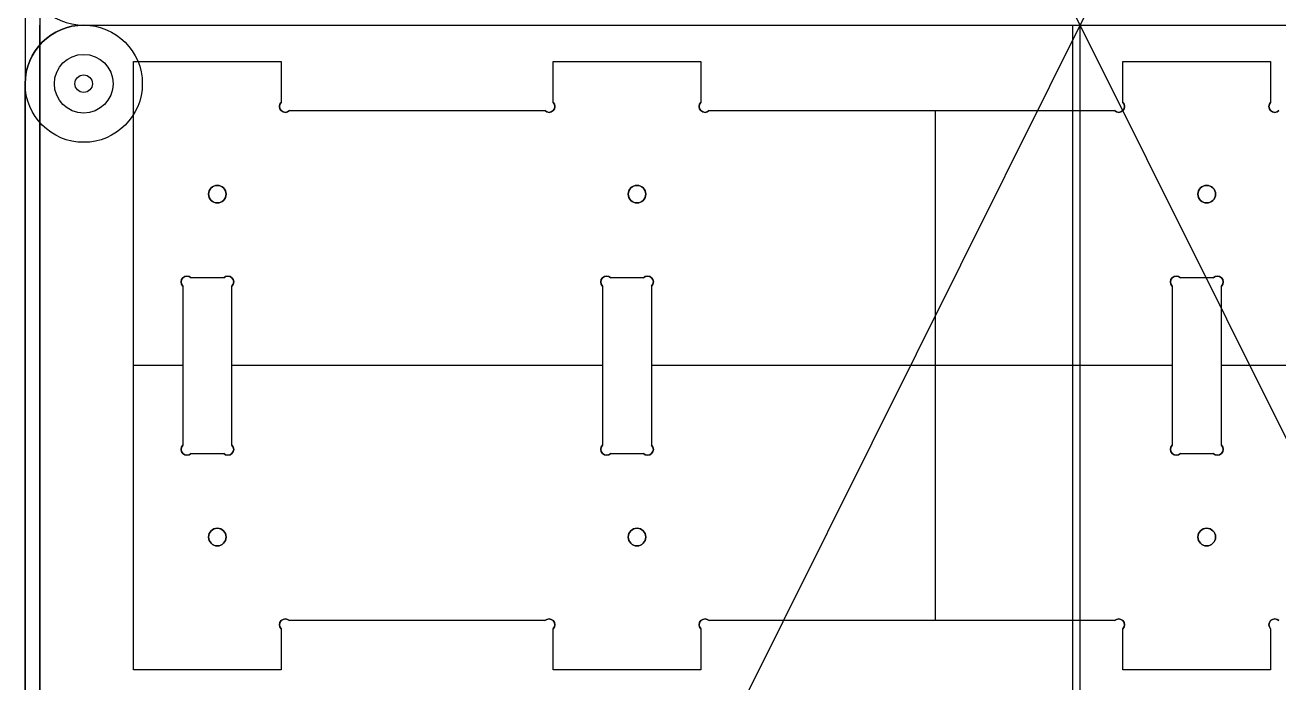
# Model space of a CAD drawing. Header units: millimetres. Extents: x -18.2 to 17.6, y -35.5 to 36.
# Drawn here: x -18.2 to 3.19, y -10.96 to 0.26 of the extents above; entities that cross this region are included whole.
import ezdxf

# ---------------------------------------------------------------- set-up
doc = ezdxf.new("R2010")
doc.units = ezdxf.units.MM
doc.layers.get('0').update_dxf_attribs({"color": 18, "true_color": 0x000000})
doc.layers.add('Standard', color=18, linetype='Continuous', true_color=0x000000)

msp = doc.modelspace()

# ---------------------------------------------------------------- linework, layer by layer
at = {"color": 0, "linetype": 'ByBlock', "lineweight": -2}
for p, q in [((-0.324, -35.49, 2.862), (-0.324, 0.26, 2.862)), ((-0.324, -35.49, 3.702), (-0.324, 0.26, 3.702)), ((-17.906, -0.033, 2.862), (-17.906, -0.033, 3.702)), ((-16.349, -0.36, 3.282), (-13.829, -0.36, 3.282)), ((-16.349, -10.74, 3.282), (-16.349, -0.36, 3.282)), ((-15.089, -0.36, 3.702), (-15.089, -0.36, 2.862)), ((-13.829, -0.36, 3.282), (-13.829, -1.059, 3.282)), ((-9.189, -0.36, 3.282), (-6.669, -0.36, 3.282)), ((-9.189, -1.059, 3.282), (-9.189, -0.36, 3.282)), ((-7.929, -0.36, 3.702), (-7.929, -0.36, 2.862)), ((-6.669, -0.36, 3.282), (-6.669, -1.059, 3.282)), ((0.531, -0.36, 3.282), (3.051, -0.36, 3.282)), ((0.531, -1.059, 3.282), (0.531, -0.36, 3.282)), ((1.791, -0.36, 3.702), (1.791, -0.36, 2.862)), ((3.051, -0.36, 3.282), (3.051, -1.059, 3.282)), ((-17.199, -0.59, 2.862), (-17.199, -0.59, 3.702)), ((-18.199, -0.74, 2.862), (-18.199, -0.74, 3.702)), ((-18.199, -0.74, 3.282), (-18.199, -34.49, 3.282)), ((-17.349, -0.74, 2.862), (-17.349, -0.74, 3.702)), ((-17.049, -0.74, 2.862), (-17.049, -0.74, 3.702)), ((-13.829, -0.709, 3.702), (-13.829, -0.709, 2.862)), ((-9.189, -0.709, 3.702), (-9.189, -0.709, 2.862)), ((-6.669, -0.709, 3.702), (-6.669, -0.709, 2.862)), ((0.531, -0.709, 3.702), (0.531, -0.709, 2.862)), ((3.051, -0.709, 3.702), (3.051, -0.709, 2.862)), ((-17.199, -0.89, 2.862), (-17.199, -0.89, 3.702)), ((-13.829, -1.059, 3.702), (-13.829, -1.059, 2.862)), ((-9.189, -1.059, 2.862), (-9.189, -1.059, 3.702)), ((-6.669, -1.059, 3.702), (-6.669, -1.059, 2.862)), ((0.531, -1.059, 2.862), (0.531, -1.059, 3.702)), ((3.051, -1.059, 3.702), (3.051, -1.059, 2.862)), ((-13.858, -1.129, 3.702), (-13.858, -1.129, 2.862)), ((-13.758, -1.229, 3.702), (-13.758, -1.229, 2.862)), ((-13.688, -1.2, 3.282), (-9.33, -1.2, 3.282)), ((-11.509, -1.2, 3.702), (-11.509, -1.2, 2.862)), ((-9.33, -1.2, 3.702), (-9.33, -1.2, 2.862)), ((-9.26, -1.229, 3.702), (-9.26, -1.229, 2.862)), ((-9.16, -1.129, 3.702), (-9.16, -1.129, 2.862)), ((-6.698, -1.129, 3.702), (-6.698, -1.129, 2.862)), ((-6.598, -1.229, 3.702), (-6.598, -1.229, 2.862)), ((-6.528, -1.2, 3.282), (0.39, -1.2, 3.282)), ((-3.069, -1.2, 3.702), (-3.069, -1.2, 2.862)), ((-2.669, -9.9, 2.862), (-2.669, -1.2, 2.862)), ((-2.669, -9.9, 3.702), (-2.669, -1.2, 3.702)), ((0.39, -1.2, 3.702), (0.39, -1.2, 2.862)), ((0.46, -1.229, 3.702), (0.46, -1.229, 2.862)), ((0.56, -1.129, 3.702), (0.56, -1.129, 2.862)), ((3.022, -1.129, 3.702), (3.022, -1.129, 2.862)), ((3.122, -1.229, 3.702), (3.122, -1.229, 2.862)), ((-14.919, -2.475, 3.702), (-14.919, -2.475, 2.862)), ((-7.759, -2.475, 3.702), (-7.759, -2.475, 2.862)), ((1.961, -2.475, 3.702), (1.961, -2.475, 2.862)), ((-15.069, -2.625, 3.702), (-15.069, -2.625, 2.862)), ((-14.919, -2.775, 3.702), (-14.919, -2.775, 2.862)), ((-14.769, -2.625, 3.702), (-14.769, -2.625, 2.862)), ((-7.909, -2.625, 3.702), (-7.909, -2.625, 2.862)), ((-7.759, -2.775, 3.702), (-7.759, -2.775, 2.862)), ((-7.609, -2.625, 3.702), (-7.609, -2.625, 2.862)), ((1.811, -2.625, 3.702), (1.811, -2.625, 2.862)), ((1.961, -2.775, 3.702), (1.961, -2.775, 2.862)), ((2.111, -2.625, 3.702), (2.111, -2.625, 2.862)), ((-15.438, -4.021, 3.702), (-15.438, -4.021, 2.862)), ((-14.81, -4.05, 3.282), (-15.368, -4.05, 3.282)), ((-15.089, -4.05, 3.702), (-15.089, -4.05, 2.862)), ((-14.74, -4.021, 3.702), (-14.74, -4.021, 2.862)), ((-8.278, -4.021, 3.702), (-8.278, -4.021, 2.862)), ((-7.65, -4.05, 3.282), (-8.208, -4.05, 3.282)), ((-7.929, -4.05, 3.702), (-7.929, -4.05, 2.862)), ((-7.58, -4.021, 3.702), (-7.58, -4.021, 2.862)), ((1.442, -4.021, 3.702), (1.442, -4.021, 2.862)), ((2.07, -4.05, 3.282), (1.512, -4.05, 3.282)), ((1.791, -4.05, 3.702), (1.791, -4.05, 2.862)), ((2.07, -4.05, 2.862), (2.07, -4.05, 3.702)), ((2.14, -4.021, 3.702), (2.14, -4.021, 2.862)), ((-15.538, -4.121, 3.702), (-15.538, -4.121, 2.862)), ((-15.509, -4.191, 2.862), (-15.509, -4.191, 3.702)), ((-15.509, -4.191, 3.282), (-15.509, -6.909, 3.282)), ((-14.669, -4.191, 3.702), (-14.669, -4.191, 2.862)), ((-14.669, -6.909, 3.282), (-14.669, -4.191, 3.282)), ((-14.64, -4.121, 3.702), (-14.64, -4.121, 2.862)), ((-8.378, -4.121, 3.702), (-8.378, -4.121, 2.862)), ((-8.349, -4.191, 3.282), (-8.349, -6.909, 3.282)), ((-7.509, -6.909, 3.282), (-7.509, -4.191, 3.282)), ((-7.48, -4.121, 3.702), (-7.48, -4.121, 2.862)), ((1.342, -4.121, 3.702), (1.342, -4.121, 2.862)), ((1.371, -4.191, 3.282), (1.371, -6.909, 3.282)), ((2.211, -4.191, 3.702), (2.211, -4.191, 2.862)), ((2.211, -6.909, 3.282), (2.211, -4.191, 3.282)), ((2.24, -4.121, 3.702), (2.24, -4.121, 2.862)), ((-15.509, -5.55, 2.862), (-16.349, -5.55, 2.862)), ((-15.509, -5.55, 3.702), (-16.349, -5.55, 3.702)), ((-16.349, -5.55, 3.702), (-16.349, -5.55, 2.862)), ((-15.509, -5.55, 3.702), (-15.509, -5.55, 2.862)), ((-8.349, -5.55, 2.862), (-14.669, -5.55, 2.862)), ((-8.349, -5.55, 3.702), (-14.669, -5.55, 3.702)), ((-14.669, -5.55, 3.702), (-14.669, -5.55, 2.862)), ((-8.349, -5.55, 3.702), (-8.349, -5.55, 2.862)), ((1.371, -5.55, 2.862), (-7.509, -5.55, 2.862)), ((1.371, -5.55, 3.702), (-7.509, -5.55, 3.702)), ((-7.509, -5.55, 3.702), (-7.509, -5.55, 2.862)), ((1.371, -5.55, 3.702), (1.371, -5.55, 2.862)), ((7.993, -5.55, 2.862), (2.211, -5.55, 2.862)), ((7.993, -5.55, 3.702), (2.211, -5.55, 3.702)), ((2.211, -5.55, 3.702), (2.211, -5.55, 2.862)), ((-15.538, -6.979, 3.702), (-15.538, -6.979, 2.862)), ((-15.368, -7.05, 3.282), (-14.81, -7.05, 3.282)), ((-15.089, -7.05, 3.702), (-15.089, -7.05, 2.862)), ((-14.669, -6.909, 2.862), (-14.669, -6.909, 3.702)), ((-14.64, -6.979, 3.702), (-14.64, -6.979, 2.862)), ((-8.378, -6.979, 3.702), (-8.378, -6.979, 2.862)), ((-8.208, -7.05, 3.282), (-7.65, -7.05, 3.282)), ((-7.929, -7.05, 3.702), (-7.929, -7.05, 2.862)), ((-7.48, -6.979, 3.702), (-7.48, -6.979, 2.862)), ((1.342, -6.979, 3.702), (1.342, -6.979, 2.862)), ((1.512, -7.05, 2.862), (1.512, -7.05, 3.702)), ((1.512, -7.05, 3.282), (2.07, -7.05, 3.282)), ((1.791, -7.05, 3.702), (1.791, -7.05, 2.862)), ((2.211, -6.909, 2.862), (2.211, -6.909, 3.702)), ((2.24, -6.979, 3.702), (2.24, -6.979, 2.862)), ((-15.438, -7.079, 3.702), (-15.438, -7.079, 2.862)), ((-14.74, -7.079, 3.702), (-14.74, -7.079, 2.862)), ((-8.278, -7.079, 3.702), (-8.278, -7.079, 2.862)), ((-7.58, -7.079, 3.702), (-7.58, -7.079, 2.862)), ((1.442, -7.079, 3.702), (1.442, -7.079, 2.862)), ((2.14, -7.079, 3.702), (2.14, -7.079, 2.862)), ((-14.919, -8.325, 3.702), (-14.919, -8.325, 2.862)), ((-7.759, -8.325, 3.702), (-7.759, -8.325, 2.862)), ((1.961, -8.325, 3.702), (1.961, -8.325, 2.862)), ((-15.069, -8.475, 3.702), (-15.069, -8.475, 2.862)), ((-14.769, -8.475, 3.702), (-14.769, -8.475, 2.862)), ((-7.909, -8.475, 3.702), (-7.909, -8.475, 2.862)), ((-7.609, -8.475, 3.702), (-7.609, -8.475, 2.862)), ((1.811, -8.475, 3.702), (1.811, -8.475, 2.862)), ((2.111, -8.475, 3.702), (2.111, -8.475, 2.862)), ((-14.919, -8.625, 3.702), (-14.919, -8.625, 2.862)), ((-7.759, -8.625, 3.702), (-7.759, -8.625, 2.862)), ((1.961, -8.625, 3.702), (1.961, -8.625, 2.862)), ((-13.858, -9.971, 3.702), (-13.858, -9.971, 2.862)), ((-13.829, -10.041, 2.862), (-13.829, -10.041, 3.702)), ((-13.829, -10.041, 3.282), (-13.829, -10.74, 3.282)), ((-13.758, -9.871, 3.702), (-13.758, -9.871, 2.862)), ((-9.33, -9.9, 3.282), (-13.688, -9.9, 3.282)), ((-11.509, -9.9, 3.702), (-11.509, -9.9, 2.862)), ((-9.26, -9.871, 3.702), (-9.26, -9.871, 2.862)), ((-9.189, -10.041, 3.702), (-9.189, -10.041, 2.862)), ((-9.189, -10.74, 3.282), (-9.189, -10.041, 3.282)), ((-9.16, -9.971, 3.702), (-9.16, -9.971, 2.862)), ((-6.698, -9.971, 3.702), (-6.698, -9.971, 2.862)), ((-6.669, -10.041, 2.862), (-6.669, -10.041, 3.702)), ((-6.669, -10.041, 3.282), (-6.669, -10.74, 3.282)), ((-6.598, -9.871, 3.702), (-6.598, -9.871, 2.862)), ((0.39, -9.9, 3.282), (-6.528, -9.9, 3.282)), ((-3.069, -9.9, 3.702), (-3.069, -9.9, 2.862)), ((0.46, -9.871, 3.702), (0.46, -9.871, 2.862)), ((0.531, -10.041, 3.702), (0.531, -10.041, 2.862)), ((0.531, -10.74, 3.282), (0.531, -10.041, 3.282)), ((0.56, -9.971, 3.702), (0.56, -9.971, 2.862)), ((3.022, -9.971, 3.702), (3.022, -9.971, 2.862)), ((3.051, -10.041, 2.862), (3.051, -10.041, 3.702)), ((3.051, -10.041, 3.282), (3.051, -10.74, 3.282)), ((3.122, -9.871, 3.702), (3.122, -9.871, 2.862)), ((-13.829, -10.391, 3.702), (-13.829, -10.391, 2.862)), ((-9.189, -10.391, 3.702), (-9.189, -10.391, 2.862)), ((-6.669, -10.391, 3.702), (-6.669, -10.391, 2.862)), ((0.531, -10.391, 3.702), (0.531, -10.391, 2.862)), ((3.051, -10.391, 3.702), (3.051, -10.391, 2.862)), ((-13.829, -10.74, 3.282), (-16.349, -10.74, 3.282)), ((-15.089, -10.74, 3.702), (-15.089, -10.74, 2.862)), ((-6.669, -10.74, 3.282), (-9.189, -10.74, 3.282)), ((-7.929, -10.74, 3.702), (-7.929, -10.74, 2.862)), ((3.051, -10.74, 3.282), (0.531, -10.74, 3.282)), ((1.791, -10.74, 3.702), (1.791, -10.74, 2.862))]:
    msp.add_line(p, q, dxfattribs=at)
msp.add_circle((-17.199, -0.74, 3.282), 0.15, dxfattribs=at)
at = {"color": 0, "linetype": 'ByBlock', "lineweight": -2, "extrusion": (0, 0, -1)}
for centre in [(14.919, -2.625, -3.282), (7.759, -2.625, -3.282), (-1.961, -2.625, -3.282), (14.919, -8.475, -3.282), (7.759, -8.475, -3.282), (-1.961, -8.475, -3.282)]:
    msp.add_circle(centre, 0.15, dxfattribs=at)
for centre, radius, start, end in [((17.199, -0.74, -3.702), 1, 0, 90), ((17.199, -0.74, -3.702), 0.15, 0, 180), ((17.199, -0.74, -2.862), 0.15, 0, 180), ((17.199, -0.74, -2.862), 0.15, 180, 0), ((17.199, -0.74, -3.702), 0.15, 180, 0), ((13.758, -1.129, -3.282), 0.1, 225, 45), ((9.26, -1.129, -3.282), 0.1, 135, 315), ((6.598, -1.129, -3.282), 0.1, 225, 45), ((-0.46, -1.129, -3.282), 0.1, 135, 315), ((-3.122, -1.129, -3.282), 0.1, 225, 45), ((14.919, -2.625, -2.862), 0.15, 360, 180), ((7.759, -2.625, -2.862), 0.15, 360, 180), ((-1.961, -2.625, -2.862), 0.15, 360, 180), ((14.919, -2.625, -2.862), 0.15, 180, 360), ((7.759, -2.625, -2.862), 0.15, 180, 360), ((-1.961, -2.625, -2.862), 0.15, 180, 360), ((15.438, -4.121, -3.282), 0.1, 315, 135), ((14.74, -4.121, -3.282), 0.1, 45, 225), ((8.278, -4.121, -3.282), 0.1, 315, 135), ((7.58, -4.121, -3.282), 0.1, 45, 225), ((-1.442, -4.121, -3.282), 0.1, 315, 135), ((-2.14, -4.121, -3.282), 0.1, 45, 225), ((15.438, -6.979, -3.282), 0.1, 225, 45), ((14.74, -6.979, -3.282), 0.1, 135, 315), ((8.278, -6.979, -3.282), 0.1, 225, 45), ((7.58, -6.979, -3.282), 0.1, 135, 315), ((-1.442, -6.979, -3.282), 0.1, 225, 45), ((-2.14, -6.979, -3.282), 0.1, 135, 315), ((14.919, -8.475, -2.862), 0.15, 0, 180), ((7.759, -8.475, -2.862), 0.15, 0, 180), ((-1.961, -8.475, -2.862), 0.15, 0, 180), ((14.919, -8.475, -2.862), 0.15, 180, 0), ((7.759, -8.475, -2.862), 0.15, 180, 0), ((-1.961, -8.475, -2.862), 0.15, 180, 0), ((13.758, -9.971, -3.282), 0.1, 315, 135), ((9.26, -9.971, -3.282), 0.1, 45, 225), ((6.598, -9.971, -3.282), 0.1, 315, 135), ((-0.46, -9.971, -3.282), 0.1, 45, 225), ((-3.122, -9.971, -3.282), 0.1, 315, 135)]:
    msp.add_arc(centre, radius, start, end, dxfattribs=at)
at = {"color": 0, "linetype": 'ByBlock', "lineweight": -2}
for centre, radius, start, end in [((-17.199, -0.74, 2.862), 1, 90, 180), ((-17.199, -0.74, 3.282), 1, 90, 180), ((-13.758, -1.129, 2.862), 0.1, 135, 315), ((-13.758, -1.129, 3.702), 0.1, 135, 315), ((-9.26, -1.129, 2.862), 0.1, 225, 45), ((-9.26, -1.129, 3.702), 0.1, 225, 45), ((-6.598, -1.129, 2.862), 0.1, 135, 315), ((-6.598, -1.129, 3.702), 0.1, 135, 315), ((0.46, -1.129, 2.862), 0.1, 225, 45), ((0.46, -1.129, 3.702), 0.1, 225, 45), ((3.122, -1.129, 2.862), 0.1, 135, 315), ((3.122, -1.129, 3.702), 0.1, 135, 315), ((-14.919, -2.625, 3.702), 0.15, 360, 180), ((-7.759, -2.625, 3.702), 0.15, 0, 180), ((1.961, -2.625, 3.702), 0.15, 0, 180), ((-14.919, -2.625, 3.702), 0.15, 180, 360), ((-7.759, -2.625, 3.702), 0.15, 180, 0), ((1.961, -2.625, 3.702), 0.15, 180, 0), ((-15.438, -4.121, 3.702), 0.1, 45, 225), ((-15.438, -4.121, 2.862), 0.1, 45, 225), ((-14.74, -4.121, 3.702), 0.1, 315, 135), ((-14.74, -4.121, 2.862), 0.1, 315, 135), ((-8.278, -4.121, 3.702), 0.1, 45, 225), ((-8.278, -4.121, 2.862), 0.1, 45, 225), ((-7.58, -4.121, 3.702), 0.1, 315, 135), ((-7.58, -4.121, 2.862), 0.1, 315, 135), ((1.442, -4.121, 3.702), 0.1, 45, 225), ((1.442, -4.121, 2.862), 0.1, 45, 225), ((2.14, -4.121, 3.702), 0.1, 315, 135), ((2.14, -4.121, 2.862), 0.1, 315, 135), ((-15.438, -6.979, 3.702), 0.1, 135, 315), ((-15.438, -6.979, 2.862), 0.1, 135, 315), ((-14.74, -6.979, 2.862), 0.1, 225, 45), ((-14.74, -6.979, 3.702), 0.1, 225, 45), ((-8.278, -6.979, 3.702), 0.1, 135, 315), ((-8.278, -6.979, 2.862), 0.1, 135, 315), ((-7.58, -6.979, 3.702), 0.1, 225, 45), ((-7.58, -6.979, 2.862), 0.1, 225, 45), ((1.442, -6.979, 3.702), 0.1, 135, 315), ((1.442, -6.979, 2.862), 0.1, 135, 315), ((2.14, -6.979, 2.862), 0.1, 225, 45), ((2.14, -6.979, 3.702), 0.1, 225, 45), ((-14.919, -8.475, 3.702), 0.15, 0, 180), ((-7.759, -8.475, 3.702), 0.15, 0, 180), ((1.961, -8.475, 3.702), 0.15, 0, 180), ((-14.919, -8.475, 3.702), 0.15, 180, 0), ((-7.759, -8.475, 3.702), 0.15, 180, 0), ((1.961, -8.475, 3.702), 0.15, 180, 0), ((-13.758, -9.971, 2.862), 0.1, 45, 225), ((-13.758, -9.971, 3.702), 0.1, 45, 225), ((-9.26, -9.971, 3.702), 0.1, 315, 135), ((-9.26, -9.971, 2.862), 0.1, 315, 135), ((-6.598, -9.971, 3.702), 0.1, 45, 225), ((-6.598, -9.971, 2.862), 0.1, 45, 225), ((0.46, -9.971, 3.702), 0.1, 315, 135), ((0.46, -9.971, 2.862), 0.1, 315, 135), ((3.122, -9.971, 3.702), 0.1, 45, 225), ((3.122, -9.971, 2.862), 0.1, 45, 225)]:
    msp.add_arc(centre, radius, start, end, dxfattribs=at)
for points in [[(-16.349, -10.74, 2.862), (-16.349, -5.55, 2.862), (-16.349, -0.36, 2.862)], [(-16.349, -0.36, 2.862), (-15.089, -0.36, 2.862), (-13.829, -0.36, 2.862)], [(-16.349, -0.36, 3.702), (-15.089, -0.36, 3.702), (-13.829, -0.36, 3.702)], [(-16.349, -10.74, 3.702), (-16.349, -5.55, 3.702), (-16.349, -0.36, 3.702)], [(-13.829, -0.36, 2.862), (-13.829, -0.709, 2.862), (-13.829, -1.059, 2.862)], [(-13.829, -0.36, 3.702), (-13.829, -0.709, 3.702), (-13.829, -1.059, 3.702)], [(-9.189, -1.059, 2.862), (-9.189, -0.709, 2.862), (-9.189, -0.36, 2.862)], [(-9.189, -0.36, 2.862), (-7.929, -0.36, 2.862), (-6.669, -0.36, 2.862)], [(-9.189, -0.36, 3.702), (-7.929, -0.36, 3.702), (-6.669, -0.36, 3.702)], [(-9.189, -1.059, 3.702), (-9.189, -0.709, 3.702), (-9.189, -0.36, 3.702)], [(-6.669, -0.36, 2.862), (-6.669, -0.709, 2.862), (-6.669, -1.059, 2.862)], [(-6.669, -0.36, 3.702), (-6.669, -0.709, 3.702), (-6.669, -1.059, 3.702)], [(0.531, -1.059, 2.862), (0.531, -0.709, 2.862), (0.531, -0.36, 2.862)], [(0.531, -0.36, 2.862), (1.791, -0.36, 2.862), (3.051, -0.36, 2.862)], [(0.531, -0.36, 3.702), (1.791, -0.36, 3.702), (3.051, -0.36, 3.702)], [(0.531, -1.059, 3.702), (0.531, -0.709, 3.702), (0.531, -0.36, 3.702)], [(3.051, -0.36, 2.862), (3.051, -0.709, 2.862), (3.051, -1.059, 2.862)], [(3.051, -0.36, 3.702), (3.051, -0.709, 3.702), (3.051, -1.059, 3.702)], [(-18.199, -0.74, 2.862), (-18.199, -17.615, 2.862), (-18.199, -34.49, 2.862)], [(-18.199, -34.49, 3.702), (-18.199, -17.615, 3.702), (-18.199, -0.74, 3.702)], [(-13.688, -1.2, 2.862), (-11.509, -1.2, 2.862), (-9.33, -1.2, 2.862)], [(-13.688, -1.2, 3.702), (-11.509, -1.2, 3.702), (-9.33, -1.2, 3.702)], [(-6.528, -1.2, 2.862), (-3.069, -1.2, 2.862), (0.39, -1.2, 2.862)], [(-6.528, -1.2, 3.702), (-3.069, -1.2, 3.702), (0.39, -1.2, 3.702)], [(-14.81, -4.05, 2.862), (-15.089, -4.05, 2.862), (-15.368, -4.05, 2.862)], [(-14.81, -4.05, 3.702), (-15.089, -4.05, 3.702), (-15.368, -4.05, 3.702)], [(-7.65, -4.05, 2.862), (-7.929, -4.05, 2.862), (-8.208, -4.05, 2.862)], [(-7.65, -4.05, 3.702), (-7.929, -4.05, 3.702), (-8.208, -4.05, 3.702)], [(2.07, -4.05, 2.862), (1.791, -4.05, 2.862), (1.512, -4.05, 2.862)], [(2.07, -4.05, 3.702), (1.791, -4.05, 3.702), (1.512, -4.05, 3.702)], [(-15.509, -4.191, 2.862), (-15.509, -5.55, 2.862), (-15.509, -6.909, 2.862)], [(-15.509, -4.191, 3.702), (-15.509, -5.55, 3.702), (-15.509, -6.909, 3.702)], [(-14.669, -6.909, 2.862), (-14.669, -5.55, 2.862), (-14.669, -4.191, 2.862)], [(-14.669, -6.909, 3.702), (-14.669, -5.55, 3.702), (-14.669, -4.191, 3.702)], [(-8.349, -4.191, 2.862), (-8.349, -5.55, 2.862), (-8.349, -6.909, 2.862)], [(-8.349, -4.191, 3.702), (-8.349, -5.55, 3.702), (-8.349, -6.909, 3.702)], [(-7.509, -6.909, 2.862), (-7.509, -5.55, 2.862), (-7.509, -4.191, 2.862)], [(-7.509, -6.909, 3.702), (-7.509, -5.55, 3.702), (-7.509, -4.191, 3.702)], [(1.371, -4.191, 2.862), (1.371, -5.55, 2.862), (1.371, -6.909, 2.862)], [(1.371, -4.191, 3.702), (1.371, -5.55, 3.702), (1.371, -6.909, 3.702)], [(2.211, -6.909, 2.862), (2.211, -5.55, 2.862), (2.211, -4.191, 2.862)], [(2.211, -6.909, 3.702), (2.211, -5.55, 3.702), (2.211, -4.191, 3.702)], [(-15.368, -7.05, 2.862), (-15.089, -7.05, 2.862), (-14.81, -7.05, 2.862)], [(-15.368, -7.05, 3.702), (-15.089, -7.05, 3.702), (-14.81, -7.05, 3.702)], [(-8.208, -7.05, 2.862), (-7.929, -7.05, 2.862), (-7.65, -7.05, 2.862)], [(-8.208, -7.05, 3.702), (-7.929, -7.05, 3.702), (-7.65, -7.05, 3.702)], [(1.512, -7.05, 2.862), (1.791, -7.05, 2.862), (2.07, -7.05, 2.862)], [(1.512, -7.05, 3.702), (1.791, -7.05, 3.702), (2.07, -7.05, 3.702)], [(-13.829, -10.041, 2.862), (-13.829, -10.391, 2.862), (-13.829, -10.74, 2.862)], [(-13.829, -10.041, 3.702), (-13.829, -10.391, 3.702), (-13.829, -10.74, 3.702)], [(-9.33, -9.9, 2.862), (-11.509, -9.9, 2.862), (-13.688, -9.9, 2.862)], [(-9.33, -9.9, 3.702), (-11.509, -9.9, 3.702), (-13.688, -9.9, 3.702)], [(-9.189, -10.74, 2.862), (-9.189, -10.391, 2.862), (-9.189, -10.041, 2.862)], [(-9.189, -10.74, 3.702), (-9.189, -10.391, 3.702), (-9.189, -10.041, 3.702)], [(-6.669, -10.041, 2.862), (-6.669, -10.391, 2.862), (-6.669, -10.74, 2.862)], [(-6.669, -10.041, 3.702), (-6.669, -10.391, 3.702), (-6.669, -10.74, 3.702)], [(0.39, -9.9, 2.862), (-3.069, -9.9, 2.862), (-6.528, -9.9, 2.862)], [(0.39, -9.9, 3.702), (-3.069, -9.9, 3.702), (-6.528, -9.9, 3.702)], [(0.531, -10.74, 2.862), (0.531, -10.391, 2.862), (0.531, -10.041, 2.862)], [(0.531, -10.74, 3.702), (0.531, -10.391, 3.702), (0.531, -10.041, 3.702)], [(3.051, -10.041, 2.862), (3.051, -10.391, 2.862), (3.051, -10.74, 2.862)], [(3.051, -10.041, 3.702), (3.051, -10.391, 3.702), (3.051, -10.74, 3.702)], [(-13.829, -10.74, 2.862), (-15.089, -10.74, 2.862), (-16.349, -10.74, 2.862)], [(-13.829, -10.74, 3.702), (-15.089, -10.74, 3.702), (-16.349, -10.74, 3.702)], [(-6.669, -10.74, 2.862), (-7.929, -10.74, 2.862), (-9.189, -10.74, 2.862)], [(-6.669, -10.74, 3.702), (-7.929, -10.74, 3.702), (-9.189, -10.74, 3.702)], [(3.051, -10.74, 2.862), (1.791, -10.74, 2.862), (0.531, -10.74, 2.862)], [(3.051, -10.74, 3.702), (1.791, -10.74, 3.702), (0.531, -10.74, 3.702)]]:
    msp.add_open_spline(points, degree=2, dxfattribs=at)
at = {"color": 0, "linetype": 'ByBlock', "lineweight": -2, "extrusion": (1, 0, 0)}
for points in [[(-16.349, -0.36, 2.862), (-16.349, -0.36, 3.282), (-16.349, -0.36, 3.702)], [(-13.829, -0.36, 2.862), (-13.829, -0.36, 3.282), (-13.829, -0.36, 3.702)], [(-9.189, -0.36, 3.702), (-9.189, -0.36, 3.282), (-9.189, -0.36, 2.862)], [(-6.669, -0.36, 2.862), (-6.669, -0.36, 3.282), (-6.669, -0.36, 3.702)], [(0.531, -0.36, 3.702), (0.531, -0.36, 3.282), (0.531, -0.36, 2.862)], [(3.051, -0.36, 2.862), (3.051, -0.36, 3.282), (3.051, -0.36, 3.702)], [(-13.688, -1.2, 2.862), (-13.688, -1.2, 3.282), (-13.688, -1.2, 3.702)], [(-6.528, -1.2, 2.862), (-6.528, -1.2, 3.282), (-6.528, -1.2, 3.702)], [(-15.368, -4.05, 3.702), (-15.368, -4.05, 3.282), (-15.368, -4.05, 2.862)], [(-14.81, -4.05, 2.862), (-14.81, -4.05, 3.282), (-14.81, -4.05, 3.702)], [(-8.208, -4.05, 3.702), (-8.208, -4.05, 3.282), (-8.208, -4.05, 2.862)], [(-7.65, -4.05, 2.862), (-7.65, -4.05, 3.282), (-7.65, -4.05, 3.702)], [(1.512, -4.05, 3.702), (1.512, -4.05, 3.282), (1.512, -4.05, 2.862)], [(-8.349, -4.191, 2.862), (-8.349, -4.191, 3.282), (-8.349, -4.191, 3.702)], [(-7.509, -4.191, 3.702), (-7.509, -4.191, 3.282), (-7.509, -4.191, 2.862)], [(1.371, -4.191, 2.862), (1.371, -4.191, 3.282), (1.371, -4.191, 3.702)], [(-15.509, -6.909, 3.702), (-15.509, -6.909, 3.282), (-15.509, -6.909, 2.862)], [(-15.368, -7.05, 2.862), (-15.368, -7.05, 3.282), (-15.368, -7.05, 3.702)], [(-14.81, -7.05, 3.702), (-14.81, -7.05, 3.282), (-14.81, -7.05, 2.862)], [(-8.349, -6.909, 3.702), (-8.349, -6.909, 3.282), (-8.349, -6.909, 2.862)], [(-8.208, -7.05, 2.862), (-8.208, -7.05, 3.282), (-8.208, -7.05, 3.702)], [(-7.65, -7.05, 3.702), (-7.65, -7.05, 3.282), (-7.65, -7.05, 2.862)], [(-7.509, -6.909, 2.862), (-7.509, -6.909, 3.282), (-7.509, -6.909, 3.702)], [(1.371, -6.909, 3.702), (1.371, -6.909, 3.282), (1.371, -6.909, 2.862)], [(2.07, -7.05, 3.702), (2.07, -7.05, 3.282), (2.07, -7.05, 2.862)], [(-13.688, -9.9, 3.702), (-13.688, -9.9, 3.282), (-13.688, -9.9, 2.862)], [(-9.33, -9.9, 2.862), (-9.33, -9.9, 3.282), (-9.33, -9.9, 3.702)], [(-6.528, -9.9, 3.702), (-6.528, -9.9, 3.282), (-6.528, -9.9, 2.862)], [(0.39, -9.9, 2.862), (0.39, -9.9, 3.282), (0.39, -9.9, 3.702)], [(-16.349, -10.74, 2.862), (-16.349, -10.74, 3.282), (-16.349, -10.74, 3.702)], [(-13.829, -10.74, 3.702), (-13.829, -10.74, 3.282), (-13.829, -10.74, 2.862)], [(-9.189, -10.74, 2.862), (-9.189, -10.74, 3.282), (-9.189, -10.74, 3.702)], [(-6.669, -10.74, 3.702), (-6.669, -10.74, 3.282), (-6.669, -10.74, 2.862)], [(0.531, -10.74, 2.862), (0.531, -10.74, 3.282), (0.531, -10.74, 3.702)], [(3.051, -10.74, 3.702), (3.051, -10.74, 3.282), (3.051, -10.74, 2.862)]]:
    msp.add_open_spline(points, degree=2, dxfattribs=at)
at = {"layer": 'Standard'}
for p, q in [((-18.199, 36.01, 2.862), (-18.199, -35.49, 2.862)), ((-17.949, 35.885, 2.862), (17.551, -35.365, 2.862)), ((17.551, 35.885, 2.862), (-17.949, -35.365, 2.862)), ((-17.949, 35.76, 2.862), (-17.949, -35.24, 2.862)), ((-17.949, 35.76, 2.862), (-17.949, -35.24, 2.862)), ((-17.949, -35.24, 2.362), (-17.949, 0.26, 2.362)), ((-17.949, -35.24, 2.862), (-17.949, 0.26, 2.862)), ((-17.199, 0.26, 3.702), (16.551, 0.26, 3.702)), ((-0.199, -35.24, 2.862), (-0.199, 0.26, 2.862)), ((-0.199, -35.24, 1.862), (-0.199, 0.26, 1.862))]:
    msp.add_line(p, q, dxfattribs=at)
for radius in [1, 0.5, 0.15]:
    msp.add_circle((-17.199, -0.74, 2.862), radius, dxfattribs=at)
msp.add_arc((-17.199, 1.26, 3.702), 1, 180, 270, dxfattribs=at)
for points in [[(-17.949, -35.24, 2.862), (-17.949, -17.49, 2.862), (-17.949, 0.26, 2.862)], [(-17.949, 0.26, 1.862), (-17.949, -17.49, 1.862), (-17.949, -35.24, 1.862)]]:
    msp.add_open_spline(points, degree=2, dxfattribs=at)

doc.saveas('drawing.dxf')
